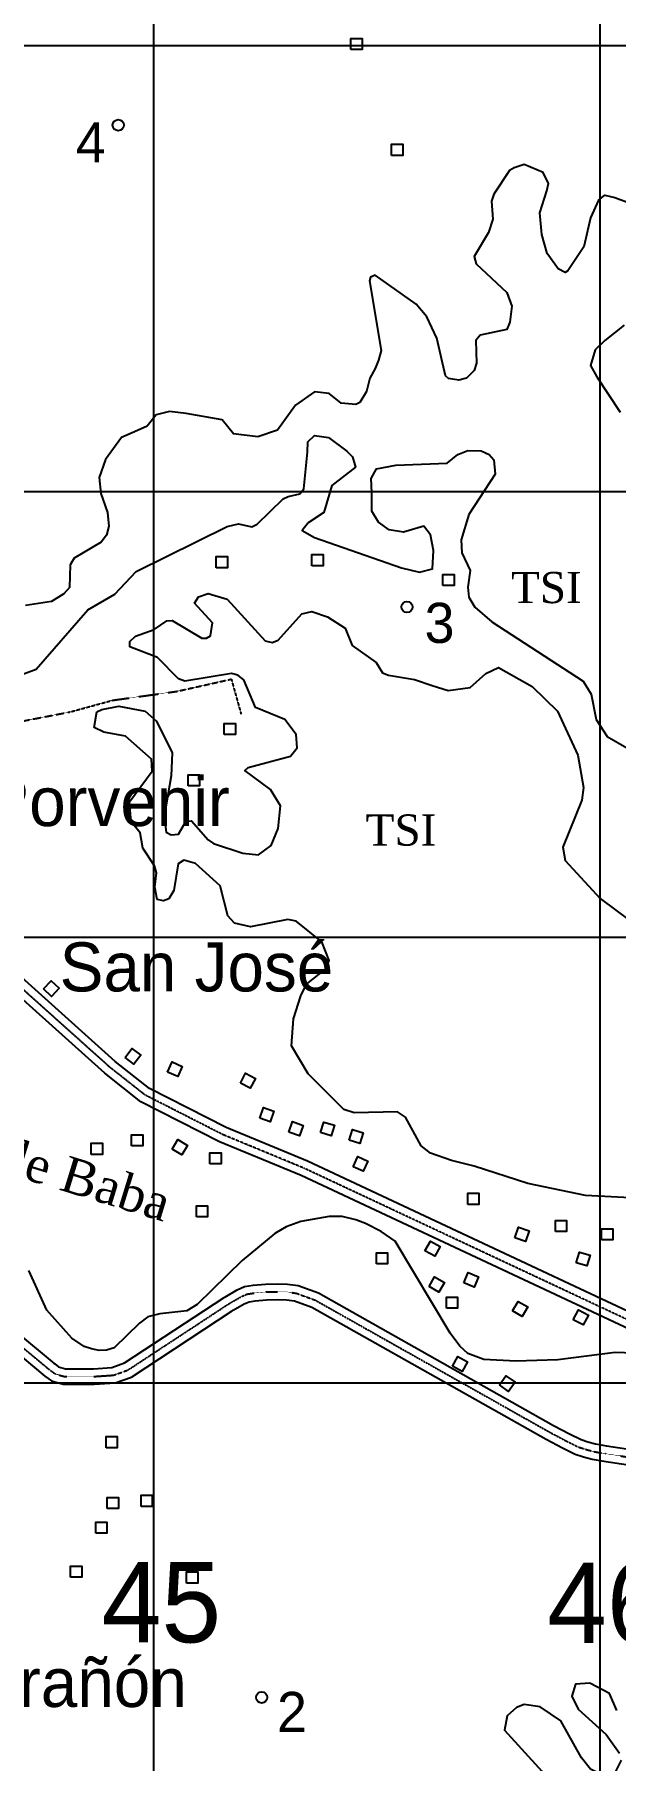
# Model space of a CAD drawing. Extents: x 638173 to 667318, y 9795622 to 9816401.
# Drawn here: x 644732 to 646034, y 9802153 to 9806025 of the extents above; entities that cross this region are included whole.
import ezdxf

# ---------------------------------------------------------------- set-up
doc = ezdxf.new("R2010")
doc.units = 0
doc.header["$MEASUREMENT"] = 0
doc.linetypes.add('DASHED', pattern=[0.75, 0.5, -0.25])
doc.linetypes.add('HIDDEN', pattern=[0.375, 0.25, -0.125])
for name, color, linetype in [('CAMINO2', 7, 'CONTINUOUS'), ('CAMINO6Y7', 7, 'CONTINUOUS'), ('CUADRICULAUTM', 7, 'CONTINUOUS'), ('EDIFICACION', 7, 'CONTINUOUS'), ('NOMBRESPOBLADOS', 7, 'CONTINUOUS'), ('PANTANOINUNDACIO', 7, 'CONTINUOUS'), ('PARALELACAMINO', 7, 'CONTINUOUS'), ('PUNTOALTURA', 7, 'CONTINUOUS'), ('RIOINTERMITENTE', 7, 'CONTINUOUS'), ('TEXTOAZUL', 7, 'CONTINUOUS'), ('VALORCUADRICULAR', 7, 'CONTINUOUS')]:
    doc.layers.add(name, color=color, linetype=linetype)
doc.styles.add('cotas', font='SWITZN.TTF')
doc.styles.add('poblados', font='SWZCONDN.TTF')
doc.styles.add('rios', font='TIMESI_0.TTF')

# ---------------------------------------------------------------- blocks, each defined once
blk = doc.blocks.new('COTA')
at = {"layer": 'PUNTOALTURA', "color": 1, "linetype": 'Continuous'}
blk.add_circle((0, 0), 12.5, dxfattribs=at)
blk = doc.blocks.new('CASA')
at = {"layer": 'EDIFICACION', "color": 4, "linetype": 'Continuous'}
blk.add_lwpolyline([(-12.57, -13.81), (-12.57, 11.18), (12.43, 11.18), (12.43, -13.82), (-12.57, -13.81)], close=True, dxfattribs=at)

msp = doc.modelspace()

# ---------------------------------------------------------------- linework, layer by layer
at = {"layer": 'CAMINO2', "color": 2, "linetype": 'DASHED'}
for p, q in [((645361.49, 9803185.88), (645887.4, 9802889.4)), ((644941.7, 9803029.07), (645166.67, 9803176.78)), ((645166.67, 9803176.78), (645168.3, 9803177.73)), ((645166.67, 9803176.78), (645168.3, 9803177.73)), ((644686.71, 9803095.47), (644765.85, 9803029.71)), ((644765.85, 9803029.71), (644766.68, 9803029.11)), ((644765.85, 9803029.71), (644766.68, 9803029.11))]:
    msp.add_line(p, q, dxfattribs=at)
for points in [[(646454.3, 9802957.61), (645336.92, 9803481.54), (645154.4, 9803557.11), (644980.43, 9803645.75), (644901.58, 9803708.01), (644534.07, 9804037.75), (644473.66, 9804096.21), (644440.29, 9804141.29), (644414.59, 9804181.54), (644308.57, 9804465.91), (644281.33, 9804538.95), (644127.02, 9804952.84), (644088.16, 9805039.24), (644057.23, 9805089.33), (644007.75, 9805149.47), (643793.78, 9805378.59), (643668.9, 9805513.72), (643505.86, 9805690.15), (643343.41, 9805871.86), (643228.8, 9806000.05), (642995.13, 9806274.02)], [(645168.3, 9803177.73), (645194.67, 9803193.07), (645208.36, 9803199.29), (645224.53, 9803201.78), (645251.08, 9803204.27), (645276.79, 9803204.69), (645298.36, 9803204.27), (645319.1, 9803201.37), (645361.49, 9803185.88)], [(644766.68, 9803029.11), (644778.61, 9803020.42), (644799.22, 9803014.53), (644865.49, 9803014.53), (644909.66, 9803017.48), (644941.7, 9803029.07)], [(645887.4, 9802889.4), (645923.64, 9802870.19), (645950.6, 9802856.71), (645967.6, 9802851.15), (645986.08, 9802846.05), (646011.28, 9802841.56)], [(646011.28, 9802841.56), (646274.66, 9802801.86), (646380.67, 9802777.65), (646497.6, 9802721.28), (646618.34, 9802654.35), (646817.88, 9802534.39)]]:
    msp.add_lwpolyline(points, dxfattribs=at)
at = {"layer": 'CAMINO6Y7', "color": 2, "linetype": 'HIDDEN'}
msp.add_lwpolyline([(644308.57, 9804465.91), (644420.47, 9804483.72), (644443.56, 9804473.62), (644500.43, 9804428.72), (644564.97, 9804405.7), (644605.36, 9804398.88), (644641.77, 9804412.37), (644705.09, 9804484.69), (644812.4, 9804505.39), (644907.16, 9804531.4), (645051.17, 9804551.41), (645173.54, 9804578.83), (645195.28, 9804500.83)], dxfattribs=at)
at = {"layer": 'CUADRICULAUTM', "color": 2, "linetype": 'Continuous'}
for points in [[(645000, 9796938.6), (645000, 9797000), (645000, 9798000), (645000, 9799000), (645000, 9800000), (645000, 9801000), (645000, 9802000), (645000, 9803000), (645000, 9804000), (645000, 9805000), (645000, 9806000), (645000, 9807000), (645000, 9808000), (645000, 9809000), (645000, 9810000), (645000, 9811000), (645000, 9812000), (645000, 9813000), (645000, 9814000), (645000, 9815365.63)], [(646000, 9796937.82), (646000, 9797000), (646000, 9798000), (646000, 9799000), (646000, 9800000), (646000, 9801000), (646000, 9802000), (646000, 9803000), (646000, 9804000), (646000, 9805000), (646000, 9806000), (646000, 9807000), (646000, 9808000), (646000, 9809000), (646000, 9810000), (646000, 9811000), (646000, 9812000), (646000, 9813000), (646000, 9814000), (646000, 9815364.93)], [(638797.04, 9806000), (639000, 9806000), (640000, 9806000), (641000, 9806000), (642000, 9806000), (643000, 9806000), (644000, 9806000), (645000, 9806000), (646000, 9806000), (647000, 9806000), (648000, 9806000), (649000, 9806000), (650000, 9806000), (651000, 9806000), (652000, 9806000), (653000, 9806000), (654000, 9806000), (655000, 9806000), (656000, 9806000)], [(638796.37, 9805000), (639000, 9805000), (640000, 9805000), (641000, 9805000), (642000, 9805000), (643000, 9805000), (644000, 9805000), (645000, 9805000), (646000, 9805000), (647000, 9805000), (648000, 9805000), (649000, 9805000), (650000, 9805000), (651000, 9805000), (652000, 9805000), (653000, 9805000), (654000, 9805000), (655000, 9805000), (656000, 9805000)], [(638795.7, 9804000), (639000, 9804000), (640000, 9804000), (641000, 9804000), (642000, 9804000), (643000, 9804000), (644000, 9804000), (645000, 9804000), (646000, 9804000), (647000, 9804000), (648000, 9804000), (649000, 9804000), (650000, 9804000), (651000, 9804000), (652000, 9804000), (653000, 9804000), (654000, 9804000), (655000, 9804000), (656000, 9804000)], [(638795.03, 9803000), (639000, 9803000), (640000, 9803000), (641000, 9803000), (642000, 9803000), (643000, 9803000), (644000, 9803000), (645000, 9803000), (646000, 9803000), (647000, 9803000), (648000, 9803000), (649000, 9803000), (650000, 9803000), (651000, 9803000), (652000, 9803000), (653000, 9803000), (654000, 9803000), (655000, 9803000), (656000, 9803000)]]:
    msp.add_lwpolyline(points, dxfattribs=at)
at = {"layer": 'PANTANOINUNDACIO', "color": 2, "linetype": 'Continuous'}
for points in [[(645996.63, 9805653.29), (645978.9, 9805613.7), (645963.68, 9805548.71), (645927.91, 9805494.58), (645921.41, 9805490.85), (645906.19, 9805499.57), (645881.28, 9805533.8), (645869.79, 9805576.01), (645864.65, 9805624.58), (645880.84, 9805674.16), (645884.23, 9805690.56), (645872.55, 9805715.64), (645829.71, 9805733.61), (645807.72, 9805725.65), (645797.3, 9805719.65), (645761.62, 9805666.66), (645756.68, 9805650.76), (645759.57, 9805610.9), (645749.6, 9805580.91), (645717.92, 9805526.92), (645722.21, 9805510.35), (645790.84, 9805445.95), (645802.08, 9805415.65), (645797.93, 9805379.71), (645790.71, 9805363.03), (645731.6, 9805350.68), (645721.21, 9805338.31), (645722.96, 9805287.49), (645717.71, 9805271.1), (645700.84, 9805253.83), (645683.24, 9805249.76), (645660.31, 9805253.21), (645653.5, 9805259.5), (645633.77, 9805343.51), (645611.45, 9805391.77), (645588.04, 9805420.1), (645495.82, 9805484.71), (645485.63, 9805480.62), (645483.5, 9805472.5), (645509.39, 9805315.89), (645503.6, 9805294), (645495.75, 9805275.8), (645484.25, 9805253.91), (645476.61, 9805224.43), (645461.39, 9805199.31), (645452.91, 9805194.67), (645419.97, 9805198.01), (645392.6, 9805219.83), (645359.78, 9805223.29), (645317.63, 9805193.64), (645277.13, 9805137.63), (645232.99, 9805122.36), (645178.19, 9805128.96), (645152.79, 9805160.85), (645072.05, 9805175.03), (645035.15, 9805179.26), (645005.41, 9805171.77), (644984.85, 9805146.44), (644963.44, 9805136.48), (644927.36, 9805121.19), (644891.42, 9805071.45), (644877.05, 9805030.99), (644881.12, 9804995.41), (644895.87, 9804952.94), (644899.21, 9804921.65), (644893.77, 9804902.14), (644882.09, 9804885.73), (644821.38, 9804850.13), (644812.06, 9804834.88), (644810.66, 9804784.37), (644797.89, 9804769.95), (644770.25, 9804753.36), (644712.39, 9804743.81)], [(645996.63, 9805653.29), (646010.73, 9805664.49), (646032.84, 9805658.96), (646059.39, 9805649.21)], [(646054.07, 9805372.97), (646010.74, 9805338.29), (645988.78, 9805317.58), (645978.85, 9805282.44), (645992.53, 9805256.79), (646045.28, 9805177.87)], [(644684.03, 9804581.54), (644736.15, 9804601.48), (644851.57, 9804733.97), (644912.43, 9804769.51), (644960.24, 9804820.32), (645164.26, 9804921.23), (645189.57, 9804927.28), (645219.62, 9804920.63), (645231.33, 9804926.43), (645289.57, 9804983.13), (645300.88, 9804988.37), (645327.4, 9804994.64), (645336.36, 9805006.02), (645344.16, 9805087.84), (645344.68, 9805111.52), (645360.14, 9805125.09), (645391.56, 9805120.55)], [(645391.56, 9805120.55), (645432.44, 9805090.58), (645444.89, 9805077.35), (645451.46, 9805054.67), (645398.74, 9805012.91), (645381.03, 9804952.43), (645346, 9804929.81), (645332.45, 9804912.42), (645359.9, 9804896.71), (645555.09, 9804828.46), (645595.01, 9804818.46), (645624.55, 9804826.61), (645626.31, 9804867.62), (645620.01, 9804902.51), (645604.62, 9804921.96), (645559.08, 9804908.88), (645527.64, 9804914.09), (645503.28, 9804931.09), (645488.69, 9804955.58), (645488.75, 9804996.44), (645487.01, 9805028.57), (645498.96, 9805050.81), (645542.09, 9805058.5), (645656.98, 9805063.13), (645681.05, 9805082.52), (645703.5, 9805091.65), (645733.57, 9805091.3), (645751.29, 9805082.93), (645761.81, 9805070.94), (645764.96, 9805038.27), (645705.6, 9804947.83), (645688.33, 9804891.46), (645690.3, 9804861.82), (645708.53, 9804822.48), (645703.61, 9804784.79), (645705.69, 9804762.96), (645719.35, 9804740.45), (645757.12, 9804707.68), (645961.75, 9804574.06), (645979.99, 9804545.26), (645991.2, 9804488.32), (646016.1, 9804450.41), (646059.64, 9804424.9)], [(646354.11, 9803400.71), (645967.26, 9803420.91), (645838.14, 9803447.65), (645717.52, 9803486.69), (645666.9, 9803499.21), (645620, 9803515.84), (645599.37, 9803532.26), (645563.84, 9803596.51), (645545.91, 9803607.98), (645448.89, 9803605.81), (645425.74, 9803613.43), (645345.38, 9803693.39), (645308.47, 9803756.62), (645313.12, 9803817.1), (645329.05, 9803868.51), (645341.89, 9803894.3), (645384.92, 9803927.9), (645392.61, 9803947.78), (645376.07, 9803989.62), (645318.85, 9804035.88), (645300.09, 9804039.57), (645216.39, 9804023.45), (645180.66, 9804031.73), (645165.53, 9804047.82), (645148.69, 9804115.1), (645093.04, 9804164.91), (645067.35, 9804172.74), (645054.05, 9804164.81), (645044.69, 9804104.7), (645033.37, 9804086.04), (645021.75, 9804081.5), (645007.15, 9804084.62), (645002.21, 9804111.93), (645006.09, 9804144.66), (645001.02, 9804160.3), (644975.28, 9804199.53), (644969.39, 9804234.16), (644948.92, 9804258.47), (644944.96, 9804303.35), (644995.83, 9804372.74), (644994.49, 9804399.32), (644936.21, 9804450.9), (644887.83, 9804460.01), (644866.33, 9804470.32), (644872.29, 9804505.73), (644883.21, 9804510.97), (644921.23, 9804517.96), (644980.04, 9804507.04), (645005.82, 9804484.57), (645041.06, 9804413.67), (645038.63, 9804362.16), (645022.75, 9804270.8), (645027.35, 9804235.87), (645038.33, 9804229.42), (645055.49, 9804230.96), (645071.86, 9804259.59), (645083.93, 9804261.22), (645121.44, 9804218.7), (645133.68, 9804210.07), (645199.64, 9804188.25), (645234.56, 9804184.68), (645262.89, 9804205.61), (645278.45, 9804244.08), (645283.87, 9804294.89), (645261.12, 9804331.36), (645203.57, 9804373.7), (645211.62, 9804380.7), (645306.13, 9804405.87), (645320.84, 9804424.85), (645318.91, 9804454.29), (645293.73, 9804488.37), (645227.5, 9804515.1), (645201.55, 9804577.46), (645187.79, 9804587.41), (645173.66, 9804591.4), (645069.09, 9804573.97), (645054.92, 9804579.17), (645008.04, 9804627.62), (644945.71, 9804651.37), (644945.75, 9804663.5), (644958.62, 9804675.1), (645000.63, 9804689.99), (645029, 9804709.58), (645041.03, 9804710.04), (645107.51, 9804671.12), (645117.98, 9804670.5), (645126.6, 9804676.25), (645131.02, 9804705.38), (645091.23, 9804749.27), (645100.3, 9804763.62), (645121.89, 9804770.86), (645164.1, 9804758.38), (645249.63, 9804665.08), (645264.96, 9804660.74), (645278.82, 9804666.35), (645331.68, 9804725.12)], [(645331.68, 9804725.12), (645353.7, 9804730.62), (645389.11, 9804718.86), (645428.39, 9804693.03), (645444.48, 9804654.36), (645498.48, 9804616.02), (645512.31, 9804593), (645526.09, 9804588.07), (645584.16, 9804577.79), (645623.94, 9804564.23), (645659.87, 9804553.1), (645708.53, 9804559.82), (645744.11, 9804591.16), (645772.36, 9804604.77), (645848.08, 9804562.7), (645904.64, 9804507.1), (645950.41, 9804408.06), (645963, 9804335.91), (645958.8, 9804307.32), (645916.71, 9804202.05), (645921.57, 9804172.14), (646000.14, 9804086.95), (646067.33, 9804036.73)], [(646037.77, 9802265.05), (646021.11, 9802303.27), (645976.94, 9802326.93), (645944.89, 9802324.05), (645936.5, 9802297.67), (645951.21, 9802268.64), (646013.49, 9802211.23), (646043.71, 9802169.59)], [(646047.01, 9802153.86), (646031.03, 9802121.09), (646007.56, 9802119.16), (645978.84, 9802133.85), (645958.24, 9802159.01), (645912.26, 9802242.45), (645865.93, 9802273.43), (645829.88, 9802278.75), (645812.6, 9802272.26), (645791.44, 9802253.08), (645786.11, 9802221.52), (645869.42, 9802129.54), (645961.72, 9802060.46), (646003.04, 9801984.28), (646014.07, 9801943.76), (646003.23, 9801899.29), (646002.15, 9801863.45), (646013.83, 9801779.42), (646027.26, 9801746.52), (646069.56, 9801717.15)]]:
    msp.add_lwpolyline(points, dxfattribs=at)
at = {"layer": 'PARALELACAMINO', "color": 7, "linetype": 'Continuous'}
for p, q in [((644933.83, 9803044.84), (645157.79, 9803191.89)), ((645157.79, 9803191.89), (645158.69, 9803192.39)), ((645157.79, 9803191.89), (645158.69, 9803192.39)), ((645368.77, 9803201.86), (645895.54, 9802904.89)), ((644949.57, 9803013.31), (645175.55, 9803161.68)), ((645354.18, 9803169.92), (645879.2, 9802873.94)), ((645354.2, 9803169.91), (645355.24, 9803169.32)), ((645354.2, 9803169.91), (645355.24, 9803169.32)), ((644696.63, 9803109.99), (644776.17, 9803043.89)), ((644676.82, 9803080.93), (644755.55, 9803015.56)), ((645895.6, 9802904.86), (645896, 9802904.65)), ((645895.6, 9802904.86), (645896, 9802904.65)), ((646013.89, 9802858.87), (646014.33, 9802858.79)), ((646013.89, 9802858.87), (646014.33, 9802858.79))]:
    msp.add_line(p, q, dxfattribs=at)
for points in [[(646595.82, 9802854.3), (646446.14, 9802942.11), (645329.85, 9803465.52), (645147.07, 9803541.2), (644970.94, 9803630.94), (644890.3, 9803694.62), (644522.14, 9804024.94), (644460.45, 9804084.64), (644425.87, 9804131.36), (644398.84, 9804173.69), (644110.82, 9804946.19), (644072.67, 9805031.02), (644042.96, 9805079.13), (643994.59, 9805137.93), (643780.96, 9805366.68), (643492.91, 9805678.38), (643215.62, 9805988.54), (642979.45, 9806265.44), (642969.49, 9806298.19), (642945.45, 9806415.27), (642950.93, 9806525.85), (642959.08, 9806547.92)], [(646456.87, 9802975.73), (645343.99, 9803497.56), (645161.73, 9803573.02), (644989.92, 9803660.56), (644912.86, 9803721.4), (644546, 9804050.56), (644486.87, 9804107.78), (644454.71, 9804151.22), (644430.34, 9804189.39), (644300.87, 9804536.65)], [(645158.69, 9803192.39), (645186.67, 9803208.66), (645203.31, 9803216.22), (645222.38, 9803219.16), (645250.12, 9803221.76), (645276.82, 9803222.19), (645299.75, 9803221.75), (645323.3, 9803218.45), (645368.77, 9803201.86)], [(645177.92, 9803163.07), (645202.67, 9803177.48), (645213.41, 9803182.36), (645226.68, 9803184.4), (645252.04, 9803186.78), (645276.76, 9803187.19), (645296.97, 9803186.79), (645314.9, 9803184.29), (645354.18, 9803169.92)], [(645175.55, 9803161.68), (645175.76, 9803161.82), (645177.92, 9803163.07)], [(645175.55, 9803161.68), (645175.76, 9803161.82), (645177.92, 9803163.07)], [(644776.17, 9803043.89), (644776.6, 9803043.53), (644777.89, 9803042.59)], [(644776.17, 9803043.89), (644776.6, 9803043.53), (644777.89, 9803042.59)], [(644777.89, 9803042.59), (644786.4, 9803036.39), (644801.67, 9803032.03), (644864.91, 9803032.03), (644906.03, 9803034.78), (644933.83, 9803044.84)], [(644755.55, 9803015.56), (644770.82, 9803004.45), (644796.77, 9802997.03), (644866.07, 9802997.03), (644913.29, 9803000.18), (644949.57, 9803013.31)], [(645879.2, 9802873.94), (645915.63, 9802854.63), (645943.93, 9802840.48), (645962.55, 9802834.39), (645982.21, 9802828.96), (646008.23, 9802824.33)], [(645895.54, 9802904.89), (645931.65, 9802885.75), (645957.27, 9802872.94), (645972.65, 9802867.91), (645989.95, 9802863.14), (646014.38, 9802858.78)], [(646014.38, 9802858.78), (646277.92, 9802819.07), (646386.49, 9802794.27), (646505.65, 9802736.83), (646627.09, 9802669.51), (646826.29, 9802549.76)], [(646008.23, 9802824.33), (646271.4, 9802784.65), (646374.85, 9802761.03), (646489.55, 9802705.73), (646609.59, 9802639.19), (646809.47, 9802519.03)]]:
    msp.add_lwpolyline(points, dxfattribs=at)
at = {"layer": 'RIOINTERMITENTE', "color": 132, "linetype": 'Continuous'}
for points in [[(646158.7, 9803063.94), (646033.84, 9803068.66), (645905.66, 9803051.58), (645810.91, 9803049), (645739.61, 9803052.64), (645703.68, 9803066.06), (645685.37, 9803082.67), (645664.33, 9803111.51), (645540.93, 9803318.4), (645509.63, 9803339.96), (645474.27, 9803358.05), (645452.84, 9803366.09), (645421.76, 9803373.12), (645392.83, 9803373.12), (645329.6, 9803362.07), (645296.39, 9803350.01), (645271.09, 9803335.13), (645197.86, 9803274.71), (645097.07, 9803176.14), (645073.5, 9803162.07), (645013.49, 9803155.03), (644986.7, 9803148), (644967.41, 9803133.93), (644910.62, 9803078.65), (644893.47, 9803073.63), (644877.4, 9803072.62)], [(644877.4, 9803072.62), (644860.25, 9803076.64), (644843.54, 9803081.96), (644816.32, 9803100.76), (644759.98, 9803163.18), (644719.8, 9803252.58)]]:
    msp.add_lwpolyline(points, dxfattribs=at)

# ---------------------------------------------------------------- block references
at = {"layer": 'EDIFICACION', "color": 4, "linetype": 'Continuous'}
for p in [(645454.23, 9806004.88), (645545.26, 9805767.42), (645152.36, 9804842.47), (645366.77, 9804847.14), (645660.23, 9804802.61), (645170.34, 9804468.11), (645089.67, 9804353.17), (644872.25, 9803526.42), (644962.59, 9803545.48), (645137.97, 9803505.19), (645716.13, 9803414.46), (645107.77, 9803386.49), (645912.56, 9803353.25), (646015.95, 9803334.75), (645511.32, 9803280.9), (645668.35, 9803181.51), (644905.52, 9802868.51), (644908.06, 9802732.12), (644983.8, 9802736.97), (644882.42, 9802676.55), (644825.97, 9802577.91), (645085.78, 9802565.08)]:
    msp.add_blockref('CASA', p, dxfattribs=at)
for p, xscale, yscale, rotation in [((644771.18, 9803885.66), 0.999997211635492, 0.999997211635492, 316.9545188254388), ((644953.78, 9803733.7), 0.9999982824863444, 0.9999982824863444, 322.3876161296591), ((645047.79, 9803704.82), 0.9999993718217716, 0.9999993718217716, 336.3907117920812), ((645211.43, 9803679.23), 1.000000909572405, 1.000000909572405, 332.3099408826745), ((645253.57, 9803603.03), 1.000002041449122, 1.000002041449122, 340.3361793565918), ((645319.13, 9803571.49), 0.9999981278024171, 0.9999981278024171, 340.7048542975456), ((645389.24, 9803570.99), 0.9999984984713405, 0.9999984984713405, 342.6367121009802), ((645454.03, 9803553.97), 1.000000006873865, 1.000000006873865, 343.0845833342943), ((645058.9, 9803529.86), 0.9999975577799588, 0.9999975577799588, 328.8049882592042), ((645463.62, 9803492.5), 1.000000709471534, 1.000000709471534, 335.8611826174422), ((645825.32, 9803334.77), 1.000001141472957, 1.000001141472957, 341.0677624745474), ((645625.17, 9803302.2), 0.9999988695629674, 0.9999988695629674, 331.094455665221), ((645962.52, 9803279.29), 0.99999891607545, 0.99999891607545, 342.9969786716473), ((645634.63, 9803222.05), 0.9999996653923325, 0.9999996653923325, 330.3453635243131), ((645711.59, 9803232.41), 1.000002734027327, 1.000002734027327, 337.9016209086017), ((645821.87, 9803167.08), 0.9999998047128221, 0.9999998047128221, 329.6110480281202), ((645957.52, 9803148.3), 0.999999728016082, 0.999999728016082, 332.012404101704), ((645686.65, 9803043.55), 1.000001522939438, 1.000001522939438, 331.1289732973108), ((645792.75, 9802999.69), 0.9999993377234755, 0.9999993377234755, 324.9121127239779)]:
    msp.add_blockref('CASA', p, dxfattribs=dict(at, xscale=xscale, yscale=yscale, rotation=rotation))
at = {"layer": 'PUNTOALTURA', "color": 1, "linetype": 'Continuous'}
for p in [(644919.96, 9805821.53), (645567.16, 9804740.67), (645241.57, 9802294.58)]:
    msp.add_blockref('COTA', p, dxfattribs=at)

# ---------------------------------------------------------------- texts
at = {"layer": 'NOMBRESPOBLADOS', "color": 7, "linetype": 'Continuous', "style": 'poblados'}
for s, p in [('Porvenir', (644622.32, 9804249.18)), ('San Jos%%233', (644788.71, 9803878.33)), ('Mara%%241%%243n', (644493.1, 9802273.19))]:
    msp.add_text(s, height=110, dxfattribs=at).set_placement(p)
at = {"layer": 'PUNTOALTURA', "color": 7, "linetype": 'Continuous', "style": 'cotas'}
for s, p in [('4', (644825.08, 9805737.81)), ('3', (645606.61, 9804660.07)), ('2', (645276, 9802217.06))]:
    msp.add_text(s, height=90, dxfattribs=at).set_placement(p)
at = {"layer": 'TEXTOAZUL', "color": 4, "linetype": 'Continuous', "style": 'rios'}
for p in [(645800.33, 9804749.43), (645474.54, 9804205.41)]:
    msp.add_text('TSI', height=70, dxfattribs=at).set_placement(p)
at = {"layer": 'TEXTOAZUL', "color": 5, "linetype": 'Continuous', "style": 'rios'}
msp.add_text('R%%237o Seco de Baba', height=80, rotation=342.93631, dxfattribs=at).set_placement((644197.42, 9803614.49))
at = {"layer": 'VALORCUADRICULAR', "color": 6, "linetype": 'Continuous', "style": 'poblados'}
for s, p in [('45', (644882.98, 9802418.11)), ('46', (645881.4, 9802416.72))]:
    msp.add_text(s, height=180, dxfattribs=at).set_placement(p)

doc.saveas('drawing.dxf')
